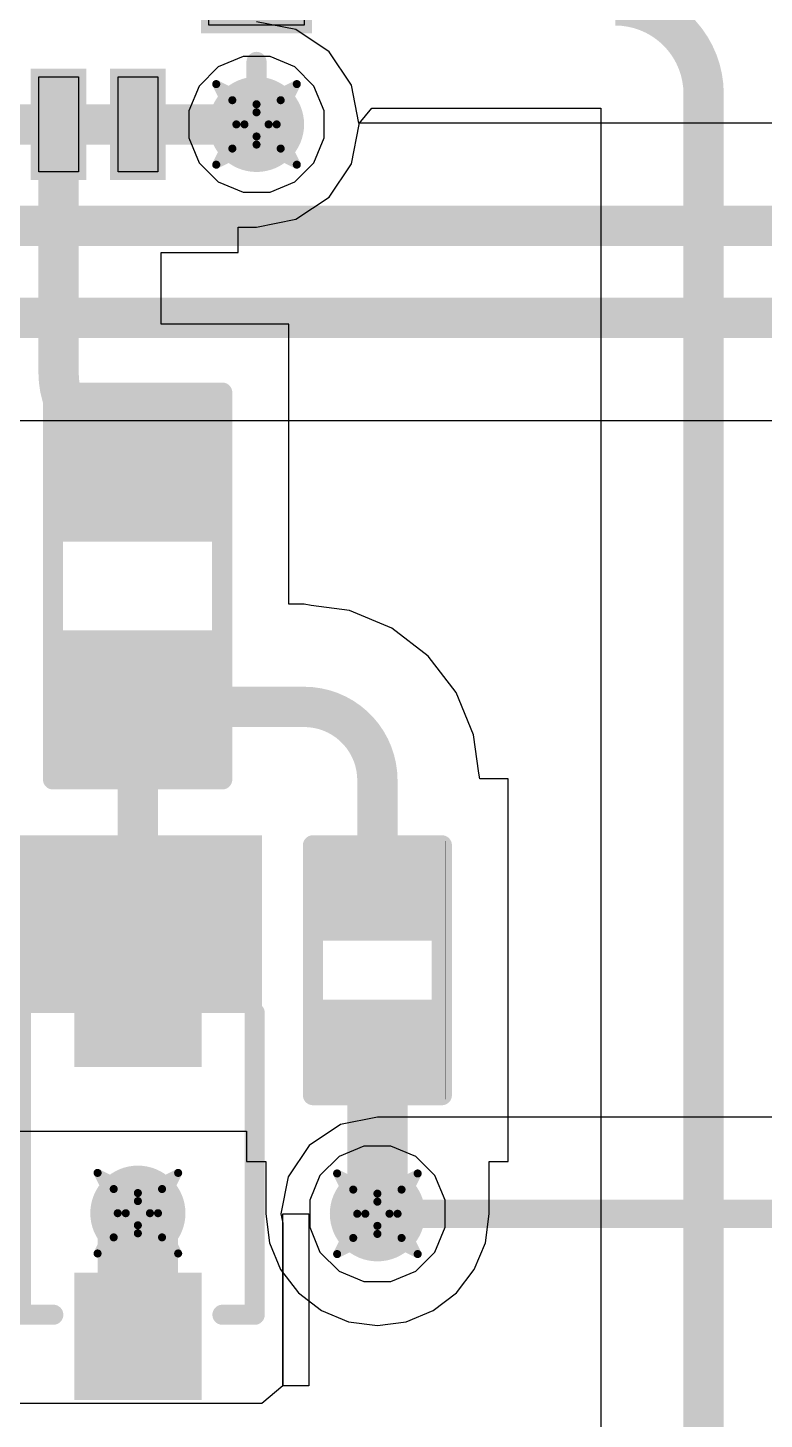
# Model space of a CAD drawing. Header units: inches. Extents: x -2 to 5376, y -4 to 5426.
# Drawn here: x 82.71 to 87.35, y 74.34 to 83.11 of the extents above; entities that cross this region are included whole.
import ezdxf

# ---------------------------------------------------------------- set-up
doc = ezdxf.new("R2010")
doc.units = ezdxf.units.IN
for name, color, linetype in [('Bottom Layer', 5, 'Continuous'), ('Drill Drawing', 1, 'Continuous'), ('Layer 1', 16, 'Continuous'), ('Layer 2', 76, 'Continuous'), ('Top Layer', 1, 'Continuous'), ('Top Overlay', 2, 'Continuous'), ('Top Paste', 8, 'Continuous'), ('Top Solder', 216, 'Continuous'), ('Via Holes', 16, 'Continuous')]:
    doc.layers.add(name, color=color, linetype=linetype)

# ---------------------------------------------------------------- blocks, each defined once
blk = doc.blocks.new('SOD323F_20')
at = {"layer": 'Top Layer'}
for points in [[(-1.35, 0.3), (-0.75, 0.3), (-0.75, -0.3), (-1.35, -0.3)], [(0.75, 0.3), (1.35, 0.3), (1.35, -0.3), (0.75, -0.3)]]:
    blk.add_hatch(color=1, dxfattribs=at).paths.add_polyline_path(points)
at = {"layer": 'Top Overlay'}
for points in [[(0.9884, 0.3836), (2.1082, 0.3836), (2.1082, 0.79), (0.9884, 0.79)], [(1.4223, -0.406), (2.1081, -0.406), (2.1081, 0.4576), (1.4223, 0.4576)], [(0.9884, -0.7829), (2.1082, -0.7829), (2.1082, -0.3765), (0.9884, -0.3765)]]:
    blk.add_hatch(color=2, dxfattribs=at).paths.add_polyline_path(points)
at = {"layer": 'Top Paste'}
for points in [[(-1.35, 0.3), (-0.75, 0.3), (-0.75, -0.3), (-1.35, -0.3)], [(0.75, 0.3), (1.35, 0.3), (1.35, -0.3), (0.75, -0.3)]]:
    blk.add_hatch(color=8, dxfattribs=at).paths.add_polyline_path(points)
at = {"layer": 'Top Solder'}
for points in [[(-1.4516, 0.4016), (-0.6484, 0.4016), (-0.6484, -0.4016), (-1.4516, -0.4016)], [(0.6484, 0.4016), (1.4516, 0.4016), (1.4516, -0.4016), (0.6484, -0.4016)]]:
    blk.add_hatch(color=216, dxfattribs=at).paths.add_polyline_path(points)
at = {"layer": 'Top Overlay', "const_width": 0.127}
for points in [[(-0.9144, 0.7366), (-0.9144, 0.5334)], [(-0.9144, 0.7366), (0.9884, 0.7366)], [(-0.9144, -0.5334), (-0.9144, -0.7366)], [(-0.9144, -0.7366), (0.9884, -0.7366)]]:
    blk.add_lwpolyline(points, dxfattribs=at)
at = {"layer": 'Top Overlay', "const_width": 0.0635}
for points in [[(-0.9461, 0.7366, 1), (-0.8826, 0.7366, 1)], [(-0.9461, 0.7366, 1), (-0.8826, 0.7366, 1)], [(0.9567, 0.7366, 1), (1.0202, 0.7366, 1)], [(-0.9461, 0.5334, 1), (-0.8827, 0.5334, 1)], [(-0.9461, -0.5334, 1), (-0.8827, -0.5334, 1)], [(-0.9461, -0.7366, 1), (-0.8826, -0.7366, 1)], [(-0.9461, -0.7366, 1), (-0.8826, -0.7366, 1)], [(0.9567, -0.7366, 1), (1.0202, -0.7366, 1)]]:
    blk.add_lwpolyline(points, format="xyb", close=True, dxfattribs=at)
blk = doc.blocks.new('VQFN_16_3_3__26')
at = {"layer": 'Top Layer'}
for points in [[(-0.8729, 1.8), (-0.6229, 1.8), (-0.6229, 1.2), (-0.8729, 1.2)], [(-0.373, 1.8), (-0.123, 1.8), (-0.123, 1.2), (-0.373, 1.2)], [(0.1271, 1.8), (0.3771, 1.8), (0.3771, 1.2), (0.1271, 1.2)], [(0.627, 1.8), (0.877, 1.8), (0.877, 1.2), (0.627, 1.2)], [(-1.8, 0.6234), (-1.8, 0.8734), (-1.2, 0.8734), (-1.2, 0.6234)], [(1.8, 0.8734), (1.8, 0.6234), (1.2, 0.6234), (1.2, 0.8734)], [(-0.7501, 0.7499), (0.7499, 0.7499), (0.7499, -0.7501), (-0.7501, -0.7501)], [(-1.8, 0.1235), (-1.8, 0.3735), (-1.2, 0.3735), (-1.2, 0.1235)], [(1.8, 0.3751), (1.8, 0.1251), (1.2, 0.1251), (1.2, 0.3751)], [(-1.8, -0.3766), (-1.8, -0.1266), (-1.2, -0.1266), (-1.2, -0.3766)], [(1.8, -0.1251), (1.8, -0.3751), (1.2, -0.3751), (1.2, -0.1251)], [(-1.8, -0.8765), (-1.8, -0.6265), (-1.2, -0.6265), (-1.2, -0.8765)], [(1.8, -0.6249), (1.8, -0.8749), (1.2, -0.8749), (1.2, -0.6249)], [(-0.6229, -1.8), (-0.8729, -1.8), (-0.8729, -1.2), (-0.6229, -1.2)], [(-0.123, -1.8), (-0.373, -1.8), (-0.373, -1.2), (-0.123, -1.2)], [(0.3771, -1.8), (0.1271, -1.8), (0.1271, -1.2), (0.3771, -1.2)], [(0.877, -1.8), (0.627, -1.8), (0.627, -1.2), (0.877, -1.2)]]:
    blk.add_hatch(color=1, dxfattribs=at).paths.add_polyline_path(points)
at = {"layer": 'Top Solder'}
for points in [[(-0.9237, 1.8508), (-0.5721, 1.8508), (-0.5721, 1.1492), (-0.9237, 1.1492)], [(-0.4238, 1.8508), (-0.0722, 1.8508), (-0.0722, 1.1492), (-0.4238, 1.1492)], [(0.0763, 1.8508), (0.4279, 1.8508), (0.4279, 1.1492), (0.0763, 1.1492)], [(0.5762, 1.8508), (0.9278, 1.8508), (0.9278, 1.1492), (0.5762, 1.1492)], [(-1.8508, 0.5726), (-1.8508, 0.9242), (-1.1492, 0.9242), (-1.1492, 0.5726)], [(1.8508, 0.9242), (1.8508, 0.5726), (1.1492, 0.5726), (1.1492, 0.9242)], [(-0.8009, 0.8007), (0.8007, 0.8007), (0.8007, -0.8009), (-0.8009, -0.8009)], [(-1.8508, 0.0727), (-1.8508, 0.4243), (-1.1492, 0.4243), (-1.1492, 0.0727)], [(1.8508, 0.4259), (1.8508, 0.0743), (1.1492, 0.0743), (1.1492, 0.4259)], [(-1.8508, -0.4274), (-1.8508, -0.0758), (-1.1492, -0.0758), (-1.1492, -0.4274)], [(1.8508, -0.0743), (1.8508, -0.4259), (1.1492, -0.4259), (1.1492, -0.0743)], [(-1.8508, -0.9273), (-1.8508, -0.5757), (-1.1492, -0.5757), (-1.1492, -0.9273)], [(1.8508, -0.5741), (1.8508, -0.9257), (1.1492, -0.9257), (1.1492, -0.5741)], [(-0.5721, -1.8508), (-0.9237, -1.8508), (-0.9237, -1.1492), (-0.5721, -1.1492)], [(-0.0722, -1.8508), (-0.4238, -1.8508), (-0.4238, -1.1492), (-0.0722, -1.1492)], [(0.4279, -1.8508), (0.0763, -1.8508), (0.0763, -1.1492), (0.4279, -1.1492)], [(0.9278, -1.8508), (0.5762, -1.8508), (0.5762, -1.1492), (0.9278, -1.1492)]]:
    blk.add_hatch(color=216, dxfattribs=at).paths.add_polyline_path(points)
at = {"layer": 'Top Overlay', "const_width": 0.127}
for points in [[(-1.4999, 1.4999), (-1.1041, 1.4999)], [(-1.4999, 1.1046), (-1.4999, 1.4999)], [(1.1082, 1.4999), (1.5001, 1.4999)], [(1.5001, 1.1046), (1.5001, 1.4999)], [(-2.0334, 0.6468), (-2.0334, 0.85)], [(-2.0334, 0.85), (-1.9318, 0.7484)], [(-2.0334, 0.6468), (-1.9318, 0.7484)], [(-1.4999, -1.5001), (-1.4999, -1.1076)], [(1.5001, -1.5001), (1.5001, -1.1061)], [(-1.4999, -1.5001), (-1.1041, -1.5001)], [(1.1082, -1.5001), (1.5001, -1.5001)]]:
    blk.add_lwpolyline(points, dxfattribs=at)
at = {"layer": 'Top Overlay', "const_width": 0.0635}
for points in [[(-1.5316, 1.4999, 1), (-1.4681, 1.4999, 1)], [(-1.5316, 1.4999, 1), (-1.4681, 1.4999, 1)], [(-1.1358, 1.4999, 1), (-1.0723, 1.4999, 1)], [(1.0765, 1.4999, 1), (1.14, 1.4999, 1)], [(1.4684, 1.4999, 1), (1.5319, 1.4999, 1)], [(1.4684, 1.4999, 1), (1.5319, 1.4999, 1)], [(-1.5316, 1.1046, 1), (-1.4681, 1.1046, 1)], [(1.4684, 1.1046, 1), (1.5319, 1.1046, 1)], [(-2.0651, 0.85, 1), (-2.0016, 0.85, 1)], [(-2.0651, 0.85, 1), (-2.0016, 0.85, 1)], [(-1.9635, 0.7484, 1), (-1.9, 0.7484, 1)], [(-1.9635, 0.7484, 1), (-1.9, 0.7484, 1)], [(-2.0651, 0.6468, 1), (-2.0016, 0.6468, 1)], [(-2.0651, 0.6468, 1), (-2.0016, 0.6468, 1)], [(-1.5316, -1.1076, 1), (-1.4681, -1.1076, 1)], [(1.4684, -1.1061, 1), (1.5319, -1.1061, 1)], [(-1.5316, -1.5001, 1), (-1.4681, -1.5001, 1)], [(-1.5316, -1.5001, 1), (-1.4681, -1.5001, 1)], [(-1.1358, -1.5001, 1), (-1.0723, -1.5001, 1)], [(1.0765, -1.5001, 1), (1.14, -1.5001, 1)], [(1.4684, -1.5001, 1), (1.5319, -1.5001, 1)], [(1.4684, -1.5001, 1), (1.5319, -1.5001, 1)]]:
    blk.add_lwpolyline(points, format="xyb", close=True, dxfattribs=at)
at = {"layer": 'Top Paste'}
for p, q in [((-0.8729, 1.8), (-0.8729, 1.8)), ((-0.8729, 1.8), (-0.6229, 1.8)), ((-0.8729, 1.2), (-0.8729, 1.8)), ((-0.6229, 1.8), (-0.6229, 1.2)), ((-0.3729, 1.8), (-0.3729, 1.8)), ((-0.3729, 1.8), (-0.1229, 1.8)), ((-0.3729, 1.2), (-0.3729, 1.8)), ((-0.1229, 1.8), (-0.1229, 1.2)), ((0.1271, 1.8), (0.1271, 1.8)), ((0.1271, 1.8), (0.3771, 1.8)), ((0.1271, 1.2), (0.1271, 1.8)), ((0.3771, 1.8), (0.3771, 1.2)), ((0.6271, 1.8), (0.6271, 1.8)), ((0.6271, 1.8), (0.8771, 1.8)), ((0.6271, 1.2), (0.6271, 1.8)), ((0.8771, 1.8), (0.8771, 1.2)), ((-0.6229, 1.2), (-0.8729, 1.2)), ((-0.1229, 1.2), (-0.3729, 1.2)), ((0.3771, 1.2), (0.1271, 1.2)), ((0.8771, 1.2), (0.6271, 1.2)), ((-1.7999, 0.6235), (-1.7999, 0.8735)), ((-1.7999, 0.8735), (-1.1999, 0.8735)), ((-1.1999, 0.8735), (-1.1999, 0.6235)), ((1.2, 0.6235), (1.2, 0.8735)), ((1.2, 0.8735), (1.8, 0.8735)), ((1.8, 0.8735), (1.8, 0.8735)), ((1.8, 0.8735), (1.8, 0.6235)), ((-1.7999, 0.6235), (-1.7999, 0.6235)), ((-1.1999, 0.6235), (-1.7999, 0.6235)), ((1.8, 0.6235), (1.2, 0.6235)), ((-0.6, 0.6), (-0.6, 0.6)), ((-0.6, 0.6), (0.6, 0.6)), ((-0.6, -0.6), (-0.6, 0.6)), ((0.6, 0.6), (0.6, -0.6)), ((-1.8, 0.1235), (-1.8, 0.3735)), ((-1.8, 0.3735), (-1.2, 0.3735)), ((-1.2, 0.3735), (-1.2, 0.1235)), ((1.2, 0.125), (1.2, 0.375)), ((1.2, 0.375), (1.8, 0.375)), ((1.8, 0.375), (1.8, 0.375)), ((1.8, 0.375), (1.8, 0.125)), ((-1.8, 0.1235), (-1.8, 0.1235)), ((-1.2, 0.1235), (-1.8, 0.1235)), ((1.8, 0.125), (1.2, 0.125)), ((-1.7999, -0.3765), (-1.7999, -0.1265)), ((-1.7999, -0.1265), (-1.1999, -0.1265)), ((-1.1999, -0.1265), (-1.1999, -0.3765)), ((1.2, -0.375), (1.2, -0.125)), ((1.2, -0.125), (1.8, -0.125)), ((1.8, -0.125), (1.8, -0.125)), ((1.8, -0.125), (1.8, -0.375)), ((-1.7999, -0.3765), (-1.7999, -0.3765)), ((-1.1999, -0.3765), (-1.7999, -0.3765)), ((1.8, -0.375), (1.2, -0.375)), ((0.6, -0.6), (-0.6, -0.6)), ((-1.7999, -0.8765), (-1.7999, -0.6265)), ((-1.7999, -0.6265), (-1.1999, -0.6265)), ((-1.1999, -0.6265), (-1.1999, -0.8765)), ((1.2, -0.875), (1.2, -0.625)), ((1.2, -0.625), (1.8, -0.625)), ((1.8, -0.625), (1.8, -0.625)), ((1.8, -0.625), (1.8, -0.875)), ((-1.7999, -0.8765), (-1.7999, -0.8765)), ((-1.1999, -0.8765), (-1.7999, -0.8765)), ((1.8, -0.875), (1.2, -0.875)), ((-0.8729, -1.8), (-0.8729, -1.2)), ((-0.8729, -1.2), (-0.6229, -1.2)), ((-0.6229, -1.2), (-0.6229, -1.8)), ((-0.3729, -1.8), (-0.3729, -1.2)), ((-0.3729, -1.2), (-0.1229, -1.2)), ((-0.1229, -1.2), (-0.1229, -1.8)), ((0.1271, -1.8), (0.1271, -1.2)), ((0.1271, -1.2), (0.3771, -1.2)), ((0.3771, -1.2), (0.3771, -1.8)), ((0.6271, -1.8), (0.6271, -1.2)), ((0.6271, -1.2), (0.8771, -1.2)), ((0.8771, -1.2), (0.8771, -1.8)), ((-0.6229, -1.8), (-0.8729, -1.8)), ((-0.6229, -1.8), (-0.6229, -1.8)), ((-0.1229, -1.8), (-0.3729, -1.8)), ((-0.1229, -1.8), (-0.1229, -1.8)), ((0.3771, -1.8), (0.1271, -1.8)), ((0.3771, -1.8), (0.3771, -1.8)), ((0.8771, -1.8), (0.6271, -1.8)), ((0.8771, -1.8), (0.8771, -1.8))]:
    blk.add_line(p, q, dxfattribs=at)
blk = doc.blocks.new('R___0603_69')
at = {"layer": 'Top Layer'}
for points in [[(-0.381, 0.4445), (-0.381, -0.4445), (-1.143, -0.4445), (-1.143, 0.4445)], [(1.143, 0.4445), (1.143, -0.4445), (0.381, -0.4445), (0.381, 0.4445)]]:
    blk.add_hatch(color=1, dxfattribs=at).paths.add_polyline_path(points)
at = {"layer": 'Top Paste'}
for points in [[(-0.381, 0.4445), (-0.381, -0.4445), (-1.143, -0.4445), (-1.143, 0.4445)], [(1.143, 0.4445), (1.143, -0.4445), (0.381, -0.4445), (0.381, 0.4445)]]:
    blk.add_hatch(color=8, dxfattribs=at).paths.add_polyline_path(points)
at = {"layer": 'Top Solder'}
for points in [[(-0.2794, 0.5461), (-0.2794, -0.5461), (-1.2446, -0.5461), (-1.2446, 0.5461)], [(1.2446, 0.5461), (1.2446, -0.5461), (0.2794, -0.5461), (0.2794, 0.5461)]]:
    blk.add_hatch(color=216, dxfattribs=at).paths.add_polyline_path(points)
at = {"layer": 'Top Overlay', "const_width": 0.127}
for points in [[(-1.2192, 0.5334), (1.2192, 0.5334)], [(-1.2192, 0.5334), (-1.2192, -0.5334)], [(1.2192, 0.5334), (1.2192, -0.5334)], [(-1.2192, -0.5334), (1.2192, -0.5334)]]:
    blk.add_lwpolyline(points, dxfattribs=at)
at = {"layer": 'Top Overlay', "const_width": 0.0635}
for points in [[(-1.25095, 0.5334, 1), (-1.18745, 0.5334, 1)], [(-1.25095, 0.5334, 1), (-1.18745, 0.5334, 1)], [(1.18745, 0.5334, 1), (1.25095, 0.5334, 1)], [(1.18745, 0.5334, 1), (1.25095, 0.5334, 1)], [(-1.25095, -0.5334, 1), (-1.18745, -0.5334, 1)], [(-1.25095, -0.5334, 1), (-1.18745, -0.5334, 1)], [(1.18745, -0.5334, 1), (1.25095, -0.5334, 1)], [(1.18745, -0.5334, 1), (1.25095, -0.5334, 1)]]:
    blk.add_lwpolyline(points, format="xyb", close=True, dxfattribs=at)
blk = doc.blocks.new('R___0402_85')
at = {"layer": 'Top Layer'}
for points in [[(-0.6985, -0.3175), (-0.6985, 0.3175), (-0.2413, 0.3175), (-0.2413, -0.3175)], [(0.2413, -0.3175), (0.2413, 0.3175), (0.6985, 0.3175), (0.6985, -0.3175)]]:
    blk.add_hatch(color=1, dxfattribs=at).paths.add_polyline_path(points)
at = {"layer": 'Top Paste'}
for points in [[(-0.6985, -0.3175), (-0.6985, 0.3175), (-0.2413, 0.3175), (-0.2413, -0.3175)], [(0.2413, -0.3175), (0.2413, 0.3175), (0.6985, 0.3175), (0.6985, -0.3175)]]:
    blk.add_hatch(color=8, dxfattribs=at).paths.add_polyline_path(points)
at = {"layer": 'Top Solder'}
for points in [[(-0.7535, -0.3725), (-0.7535, 0.3725), (-0.1863, 0.3725), (-0.1863, -0.3725)], [(0.1863, -0.3725), (0.1863, 0.3725), (0.7535, 0.3725), (0.7535, -0.3725)]]:
    blk.add_hatch(color=216, dxfattribs=at).paths.add_polyline_path(points)
at = {"layer": 'Top Overlay'}
for points, const_width in [([(-0.7874, 0.4064), (-0.7874, -0.4064)], 0.127), ([(-0.7874, 0.4064), (0.7874, 0.4064)], 0.127), ([(0.7874, 0.4064), (0.7874, -0.4064)], 0.127), ([(-0.7874, -0.4064), (0.7874, -0.4064)], 0.127), ([(-0.8128, -0.4318), (0.8128, -0.4318)], 0.00323)]:
    blk.add_lwpolyline(points, dxfattribs=dict(at, const_width=const_width))
for points, const_width in [([(-0.8191, 0.4064, 1), (-0.7556, 0.4064, 1)], 0.0635), ([(-0.8191, 0.4064, 1), (-0.7556, 0.4064, 1)], 0.0635), ([(0.7556, 0.4064, 1), (0.8191, 0.4064, 1)], 0.0635), ([(0.7556, 0.4064, 1), (0.8191, 0.4064, 1)], 0.0635), ([(-0.8191, -0.4064, 1), (-0.7556, -0.4064, 1)], 0.0635), ([(-0.8191, -0.4064, 1), (-0.7556, -0.4064, 1)], 0.0635), ([(0.7556, -0.4064, 1), (0.8191, -0.4064, 1)], 0.0635), ([(0.7556, -0.4064, 1), (0.8191, -0.4064, 1)], 0.0635), ([(-0.8136, -0.4318, 1), (-0.812, -0.4318, 1)], 0.00161), ([(0.812, -0.4318, 1), (0.8136, -0.4318, 1)], 0.00161)]:
    blk.add_lwpolyline(points, format="xyb", close=True, dxfattribs=dict(at, const_width=const_width))

msp = doc.modelspace()

# ---------------------------------------------------------------- hatches: boundary and pattern name
at = {"layer": 'Bottom Layer'}
h = msp.add_hatch(color=5, dxfattribs=at)
edge = h.paths.add_edge_path()
edge.add_arc((84.15, 82.5), 0.3, 0, 360)
h = msp.add_hatch(color=5, dxfattribs=at)
edge = h.paths.add_edge_path()
edge.add_arc((83.4019, 75.6366), 0.3, 0, 360)
h = msp.add_hatch(color=5, dxfattribs=at)
edge = h.paths.add_edge_path()
edge.add_arc((84.9122, 75.633), 0.3, 0, 360)
at = {"layer": 'Layer 1'}
h = msp.add_hatch(color=16, dxfattribs=at)
edge = h.paths.add_edge_path()
edge.add_arc((84.15, 82.5), 0.3, 0, 360)
h = msp.add_hatch(color=16, dxfattribs=at)
edge = h.paths.add_edge_path()
edge.add_arc((83.4019, 75.6366), 0.3, 0, 360)
h = msp.add_hatch(color=16, dxfattribs=at)
edge = h.paths.add_edge_path()
edge.add_arc((84.9122, 75.633), 0.3, 0, 360)
at = {"layer": 'Layer 2'}
h = msp.add_hatch(color=76, dxfattribs=at)
edge = h.paths.add_edge_path()
edge.add_arc((84.15, 82.5), 0.3, 0, 360)
h = msp.add_hatch(color=76, dxfattribs=at)
edge = h.paths.add_edge_path()
edge.add_arc((83.4019, 75.6366), 0.3, 0, 360)
h = msp.add_hatch(color=76, dxfattribs=at)
edge = h.paths.add_edge_path()
edge.add_arc((84.9122, 75.633), 0.3, 0, 360)
at = {"layer": 'Top Layer'}
h = msp.add_hatch(color=1, dxfattribs=at)
edge = h.paths.add_edge_path()
edge.add_arc((84.15, 82.5), 0.3, 0, 360)
h = msp.add_hatch(color=1, dxfattribs=at)
edge = h.paths.add_edge_path()
edge.add_arc((83.4019, 75.6366), 0.3, 0, 360)
h = msp.add_hatch(color=1, dxfattribs=at)
edge = h.paths.add_edge_path()
edge.add_arc((84.9122, 75.633), 0.3, 0, 360)
at = {"layer": 'Via Holes'}
h = msp.add_hatch(color=7, dxfattribs=at)
edge = h.paths.add_edge_path()
edge.add_arc((84.15, 82.5), 0.15, 0, 360)
h = msp.add_hatch(color=7, dxfattribs=at)
edge = h.paths.add_edge_path()
edge.add_arc((83.4019, 75.6366), 0.15, 0, 360)
h = msp.add_hatch(color=7, dxfattribs=at)
edge = h.paths.add_edge_path()
edge.add_arc((84.9122, 75.633), 0.15, 0, 360)

# ---------------------------------------------------------------- linework, layer by layer
at = {"layer": 'Bottom Layer'}
for p, q in [((84.3978, 83.0982), (84.15, 83.1475)), ((84.6078, 82.9578), (84.3978, 83.0982)), ((84.7482, 82.7478), (84.6078, 82.9578)), ((84.7958, 82.5084), (84.7482, 82.7478)), ((89.6776, 82.5084), (84.7958, 82.5084)), ((78.9522, 80.6326), (92.1512, 80.6326)), ((84.8273, 76.06), (84.6703, 75.995)), ((84.9971, 76.06), (84.8273, 76.06)), ((85.1541, 75.995), (84.9971, 76.06)), ((84.6703, 75.995), (84.5502, 75.8749)), ((85.2742, 75.8749), (85.1541, 75.995)), ((84.5502, 75.8749), (84.4852, 75.718)), ((85.3392, 75.718), (85.2742, 75.8749)), ((84.4852, 75.718), (84.4852, 75.5481)), ((85.3392, 75.5481), (85.3392, 75.718)), ((84.4852, 75.5481), (84.5502, 75.3912)), ((85.2742, 75.3912), (85.3392, 75.5481)), ((84.5502, 75.3912), (84.6703, 75.2711)), ((85.1541, 75.2711), (85.2742, 75.3912)), ((84.6703, 75.2711), (84.8273, 75.206)), ((84.9971, 75.206), (85.1541, 75.2711)), ((84.8273, 75.206), (84.9971, 75.206))]:
    msp.add_line(p, q, dxfattribs=at)
at = {"layer": 'Bottom Layer', "const_width": 0.254}
for points in [[(73.6144, 82.5), (84.15, 82.5)], [(77.4239, 81.861), (89.8449, 81.861)], [(78.9101, 81.28), (92.1512, 81.28)]]:
    msp.add_lwpolyline(points, dxfattribs=at)
at = {"layer": 'Bottom Layer', "const_width": 0.127}
msp.add_lwpolyline([(84.0865, 82.5, 1), (84.2135, 82.5, 1)], format="xyb", close=True, dxfattribs=at)
at = {"layer": 'Drill Drawing', "const_width": 0.0508}
for points in [[(83.896, 82.754), (84.15, 82.627)], [(83.896, 82.754), (84.023, 82.5)], [(84.15, 82.627), (84.404, 82.754)], [(84.277, 82.5), (84.404, 82.754)], [(83.9976, 82.6524), (84.15, 82.5762)], [(83.9976, 82.6524), (84.0738, 82.5)], [(84.15, 82.5762), (84.3024, 82.6524)], [(84.2262, 82.5), (84.3024, 82.6524)], [(83.896, 82.246), (84.023, 82.5)], [(83.9976, 82.3476), (84.0738, 82.5)], [(83.9976, 82.3476), (84.15, 82.4238)], [(84.15, 82.4238), (84.3024, 82.3476)], [(84.2262, 82.5), (84.3024, 82.3476)], [(84.277, 82.5), (84.404, 82.246)], [(83.896, 82.246), (84.15, 82.373)], [(84.15, 82.373), (84.404, 82.246)], [(83.1479, 75.8906), (83.4019, 75.7636)], [(83.1479, 75.8906), (83.2749, 75.6366)], [(83.4019, 75.7636), (83.6559, 75.8906)], [(83.5289, 75.6366), (83.6559, 75.8906)], [(84.6582, 75.887), (84.9122, 75.76)], [(84.6582, 75.887), (84.7852, 75.633)], [(84.9122, 75.76), (85.1662, 75.887)], [(85.0392, 75.633), (85.1662, 75.887)], [(83.2495, 75.789), (83.4019, 75.7128)], [(83.2495, 75.789), (83.3257, 75.6366)], [(83.4019, 75.7128), (83.5543, 75.789)], [(83.4781, 75.6366), (83.5543, 75.789)], [(84.7598, 75.7854), (84.9122, 75.7092)], [(84.7598, 75.7854), (84.836, 75.633)], [(84.9122, 75.7092), (85.0646, 75.7854)], [(84.9884, 75.633), (85.0646, 75.7854)], [(83.1479, 75.3826), (83.2749, 75.6366)], [(83.2495, 75.4842), (83.3257, 75.6366)], [(83.4781, 75.6366), (83.5543, 75.4842)], [(83.5289, 75.6366), (83.6559, 75.3826)], [(84.6582, 75.379), (84.7852, 75.633)], [(84.7598, 75.4806), (84.836, 75.633)], [(84.9884, 75.633), (85.0646, 75.4806)], [(85.0392, 75.633), (85.1662, 75.379)], [(83.1479, 75.3826), (83.4019, 75.5096)], [(83.2495, 75.4842), (83.4019, 75.5604)], [(83.4019, 75.5604), (83.5543, 75.4842)], [(83.4019, 75.5096), (83.6559, 75.3826)], [(84.6582, 75.379), (84.9122, 75.506)], [(84.7598, 75.4806), (84.9122, 75.5568)], [(84.9122, 75.5568), (85.0646, 75.4806)], [(84.9122, 75.506), (85.1662, 75.379)]]:
    msp.add_lwpolyline(points, dxfattribs=at)
at = {"layer": 'Drill Drawing', "const_width": 0.0254}
for points in [[(83.8833, 82.754, 1), (83.9087, 82.754, 1)], [(83.8833, 82.754, 1), (83.9087, 82.754, 1)], [(84.3913, 82.754, 1), (84.4167, 82.754, 1)], [(84.3913, 82.754, 1), (84.4167, 82.754, 1)], [(83.9849, 82.6524, 1), (84.0103, 82.6524, 1)], [(83.9849, 82.6524, 1), (84.0103, 82.6524, 1)], [(84.1373, 82.627, 1), (84.1627, 82.627, 1)], [(84.1373, 82.627, 1), (84.1627, 82.627, 1)], [(84.2897, 82.6524, 1), (84.3151, 82.6524, 1)], [(84.2897, 82.6524, 1), (84.3151, 82.6524, 1)], [(84.1373, 82.5762, 1), (84.1627, 82.5762, 1)], [(84.1373, 82.5762, 1), (84.1627, 82.5762, 1)], [(84.0103, 82.5, 1), (84.0357, 82.5, 1)], [(84.0103, 82.5, 1), (84.0357, 82.5, 1)], [(84.0611, 82.5, 1), (84.0865, 82.5, 1)], [(84.0611, 82.5, 1), (84.0865, 82.5, 1)], [(84.1373, 82.4238, 1), (84.1627, 82.4238, 1)], [(84.1373, 82.4238, 1), (84.1627, 82.4238, 1)], [(84.2135, 82.5, 1), (84.2389, 82.5, 1)], [(84.2135, 82.5, 1), (84.2389, 82.5, 1)], [(84.2643, 82.5, 1), (84.2897, 82.5, 1)], [(84.2643, 82.5, 1), (84.2897, 82.5, 1)], [(83.9849, 82.3476, 1), (84.0103, 82.3476, 1)], [(83.9849, 82.3476, 1), (84.0103, 82.3476, 1)], [(84.1373, 82.373, 1), (84.1627, 82.373, 1)], [(84.1373, 82.373, 1), (84.1627, 82.373, 1)], [(84.2897, 82.3476, 1), (84.3151, 82.3476, 1)], [(84.2897, 82.3476, 1), (84.3151, 82.3476, 1)], [(83.8833, 82.246, 1), (83.9087, 82.246, 1)], [(83.8833, 82.246, 1), (83.9087, 82.246, 1)], [(84.3913, 82.246, 1), (84.4167, 82.246, 1)], [(84.3913, 82.246, 1), (84.4167, 82.246, 1)], [(83.1352, 75.8906, 1), (83.1606, 75.8906, 1)], [(83.1352, 75.8906, 1), (83.1606, 75.8906, 1)], [(83.6432, 75.8906, 1), (83.6686, 75.8906, 1)], [(83.6432, 75.8906, 1), (83.6686, 75.8906, 1)], [(84.6455, 75.887, 1), (84.6709, 75.887, 1)], [(84.6455, 75.887, 1), (84.6709, 75.887, 1)], [(85.1535, 75.887, 1), (85.1789, 75.887, 1)], [(85.1535, 75.887, 1), (85.1789, 75.887, 1)], [(83.2368, 75.789, 1), (83.2622, 75.789, 1)], [(83.2368, 75.789, 1), (83.2622, 75.789, 1)], [(83.3892, 75.7636, 1), (83.4146, 75.7636, 1)], [(83.3892, 75.7636, 1), (83.4146, 75.7636, 1)], [(83.5416, 75.789, 1), (83.567, 75.789, 1)], [(83.5416, 75.789, 1), (83.567, 75.789, 1)], [(84.7471, 75.7854, 1), (84.7725, 75.7854, 1)], [(84.7471, 75.7854, 1), (84.7725, 75.7854, 1)], [(84.8995, 75.76, 1), (84.9249, 75.76, 1)], [(84.8995, 75.76, 1), (84.9249, 75.76, 1)], [(85.0519, 75.7854, 1), (85.0773, 75.7854, 1)], [(85.0519, 75.7854, 1), (85.0773, 75.7854, 1)], [(83.3892, 75.7128, 1), (83.4146, 75.7128, 1)], [(83.3892, 75.7128, 1), (83.4146, 75.7128, 1)], [(84.8995, 75.7092, 1), (84.9249, 75.7092, 1)], [(84.8995, 75.7092, 1), (84.9249, 75.7092, 1)], [(83.2622, 75.6366, 1), (83.2876, 75.6366, 1)], [(83.2622, 75.6366, 1), (83.2876, 75.6366, 1)], [(83.313, 75.6366, 1), (83.3384, 75.6366, 1)], [(83.313, 75.6366, 1), (83.3384, 75.6366, 1)], [(83.4654, 75.6366, 1), (83.4908, 75.6366, 1)], [(83.4654, 75.6366, 1), (83.4908, 75.6366, 1)], [(83.5162, 75.6366, 1), (83.5416, 75.6366, 1)], [(83.5162, 75.6366, 1), (83.5416, 75.6366, 1)], [(84.7725, 75.633, 1), (84.7979, 75.633, 1)], [(84.7725, 75.633, 1), (84.7979, 75.633, 1)], [(84.8233, 75.633, 1), (84.8487, 75.633, 1)], [(84.8233, 75.633, 1), (84.8487, 75.633, 1)], [(84.9757, 75.633, 1), (85.0011, 75.633, 1)], [(84.9757, 75.633, 1), (85.0011, 75.633, 1)], [(85.0265, 75.633, 1), (85.0519, 75.633, 1)], [(85.0265, 75.633, 1), (85.0519, 75.633, 1)], [(83.3892, 75.5604, 1), (83.4146, 75.5604, 1)], [(83.3892, 75.5604, 1), (83.4146, 75.5604, 1)], [(83.3892, 75.5096, 1), (83.4146, 75.5096, 1)], [(83.3892, 75.5096, 1), (83.4146, 75.5096, 1)], [(84.8995, 75.5568, 1), (84.9249, 75.5568, 1)], [(84.8995, 75.5568, 1), (84.9249, 75.5568, 1)], [(84.8995, 75.506, 1), (84.9249, 75.506, 1)], [(84.8995, 75.506, 1), (84.9249, 75.506, 1)], [(83.2368, 75.4842, 1), (83.2622, 75.4842, 1)], [(83.2368, 75.4842, 1), (83.2622, 75.4842, 1)], [(83.5416, 75.4842, 1), (83.567, 75.4842, 1)], [(83.5416, 75.4842, 1), (83.567, 75.4842, 1)], [(84.7471, 75.4806, 1), (84.7725, 75.4806, 1)], [(84.7471, 75.4806, 1), (84.7725, 75.4806, 1)], [(85.0519, 75.4806, 1), (85.0773, 75.4806, 1)], [(85.0519, 75.4806, 1), (85.0773, 75.4806, 1)], [(83.1352, 75.3826, 1), (83.1606, 75.3826, 1)], [(83.1352, 75.3826, 1), (83.1606, 75.3826, 1)], [(83.6432, 75.3826, 1), (83.6686, 75.3826, 1)], [(83.6432, 75.3826, 1), (83.6686, 75.3826, 1)], [(84.6455, 75.379, 1), (84.6709, 75.379, 1)], [(84.6455, 75.379, 1), (84.6709, 75.379, 1)], [(85.1535, 75.379, 1), (85.1789, 75.379, 1)], [(85.1535, 75.379, 1), (85.1789, 75.379, 1)]]:
    msp.add_lwpolyline(points, format="xyb", close=True, dxfattribs=at)
at = {"layer": 'Layer 1'}
for p, q in [((84.0651, 82.927), (83.9082, 82.862)), ((84.235, 82.927), (84.0651, 82.927)), ((84.3919, 82.862), (84.235, 82.927)), ((83.9082, 82.862), (83.788, 82.7419)), ((84.512, 82.7419), (84.3919, 82.862)), ((83.788, 82.7419), (83.723, 82.585)), ((84.577, 82.585), (84.512, 82.7419)), ((83.723, 82.585), (83.723, 82.4151)), ((84.577, 82.4151), (84.577, 82.585)), ((83.723, 82.4151), (83.788, 82.2582)), ((84.512, 82.2582), (84.577, 82.4151)), ((83.788, 82.2582), (83.9082, 82.138)), ((84.3919, 82.138), (84.512, 82.2582)), ((83.9082, 82.138), (84.0651, 82.073)), ((84.235, 82.073), (84.3919, 82.138)), ((84.0651, 82.073), (84.235, 82.073)), ((84.8273, 76.06), (84.6703, 75.995)), ((84.9971, 76.06), (84.8273, 76.06)), ((85.1541, 75.995), (84.9971, 76.06)), ((84.6703, 75.995), (84.5502, 75.8749)), ((85.2742, 75.8749), (85.1541, 75.995)), ((84.5502, 75.8749), (84.4852, 75.718)), ((85.3392, 75.718), (85.2742, 75.8749)), ((84.4852, 75.718), (84.4852, 75.5481)), ((85.3392, 75.5481), (85.3392, 75.718)), ((84.4852, 75.5481), (84.5502, 75.3912)), ((85.2742, 75.3912), (85.3392, 75.5481)), ((84.5502, 75.3912), (84.6703, 75.2711)), ((85.1541, 75.2711), (85.2742, 75.3912)), ((84.6703, 75.2711), (84.8273, 75.206)), ((84.9971, 75.206), (85.1541, 75.2711)), ((84.8273, 75.206), (84.9971, 75.206))]:
    msp.add_line(p, q, dxfattribs=at)
at = {"layer": 'Layer 2'}
for p, q in [((84.0651, 82.927), (83.9082, 82.862)), ((84.235, 82.927), (84.0651, 82.927)), ((84.3919, 82.862), (84.235, 82.927)), ((83.9082, 82.862), (83.788, 82.7419)), ((84.512, 82.7419), (84.3919, 82.862)), ((83.788, 82.7419), (83.723, 82.585)), ((84.577, 82.585), (84.512, 82.7419)), ((83.723, 82.585), (83.723, 82.4151)), ((84.577, 82.4151), (84.577, 82.585)), ((83.723, 82.4151), (83.788, 82.2582)), ((84.512, 82.2582), (84.577, 82.4151)), ((83.788, 82.2582), (83.9082, 82.138)), ((84.3919, 82.138), (84.512, 82.2582)), ((83.9082, 82.138), (84.0651, 82.073)), ((84.235, 82.073), (84.3919, 82.138)), ((84.0651, 82.073), (84.235, 82.073)), ((84.9122, 76.2416), (84.6793, 76.1953)), ((133.0517, 76.2416), (84.9122, 76.2416)), ((84.6793, 76.1953), (84.4819, 76.0634)), ((84.4819, 76.0634), (84.3499, 75.8659)), ((84.3499, 75.8659), (84.3036, 75.633)), ((84.3036, 75.633), (84.3153, 75.5742)), ((84.3153, 74.549), (84.3153, 75.633)), ((84.3153, 75.633), (84.4804, 75.633)), ((84.4804, 75.633), (84.4804, 74.549)), ((84.3153, 75.5742), (84.3153, 75.2355)), ((84.3153, 75.2355), (84.3153, 75.2355)), ((84.3153, 75.2355), (84.3153, 75.2355)), ((84.3153, 75.2355), (84.3153, 74.549)), ((84.3153, 74.549), (84.1837, 74.4375)), ((84.4804, 74.549), (84.3153, 74.549)), ((84.1837, 74.4375), (64.5897, 74.4375))]:
    msp.add_line(p, q, dxfattribs=at)
at = {"layer": 'Layer 2', "const_width": 0.1778}
msp.add_lwpolyline([(84.9122, 75.633), (133.0517, 75.633)], dxfattribs=at)
at = {"layer": 'Layer 2', "const_width": 0.0889}
msp.add_lwpolyline([(84.8677, 75.633, 1), (84.9566, 75.633, 1)], format="xyb", close=True, dxfattribs=at)
at = {"layer": 'Top Layer'}
for p, q in [((84.7966, 82.5046), (84.8772, 82.6028)), ((84.8772, 82.6028), (86.3216, 82.6028)), ((86.3216, 82.6028), (86.3216, 73.5239)), ((84.7482, 82.2524), (84.7975, 82.5001)), ((84.7975, 82.5001), (84.7966, 82.5046)), ((84.6078, 82.0423), (84.7482, 82.2524)), ((84.3978, 81.902), (84.6078, 82.0423)), ((84.0348, 81.6921), (84.0348, 81.8527)), ((84.0348, 81.8527), (84.15, 81.8527)), ((84.15, 81.8527), (84.3978, 81.902)), ((83.5494, 81.2412), (83.5494, 81.6921)), ((83.5494, 81.6921), (84.0348, 81.6921)), ((84.3528, 81.2412), (83.5494, 81.2412)), ((84.3528, 79.4756), (84.3528, 81.2412)), ((84.4499, 79.4756), (84.3528, 79.4756)), ((84.4941, 79.4668), (84.4499, 79.4756)), ((84.7363, 79.4349), (84.4941, 79.4668)), ((85.0033, 79.3244), (84.7363, 79.4349)), ((85.2325, 79.1485), (85.0033, 79.3244)), ((85.4084, 78.9192), (85.2325, 79.1485)), ((85.519, 78.6523), (85.4084, 78.9192)), ((85.5508, 78.41), (85.519, 78.6523)), ((85.5579, 78.3746), (85.5508, 78.41)), ((85.7377, 78.3746), (85.5579, 78.3746)), ((85.7377, 76.9014), (85.7377, 78.3746)), ((85.7377, 75.9616), (85.7377, 76.9014)), ((82.5939, 76.1528), (84.0867, 76.1528)), ((84.0867, 76.1528), (84.0867, 75.9616)), ((84.0867, 75.9616), (84.2077, 75.9616)), ((84.2077, 75.9616), (84.2077, 75.633)), ((85.6167, 75.633), (85.6167, 75.9616)), ((85.6167, 75.9616), (85.7377, 75.9616)), ((84.2077, 75.633), (84.2317, 75.4507)), ((85.5927, 75.4507), (85.6167, 75.633)), ((84.2317, 75.4507), (84.3021, 75.2808)), ((85.5223, 75.2808), (85.5927, 75.4507)), ((84.3021, 75.2808), (84.414, 75.1349)), ((85.4104, 75.1349), (85.5223, 75.2808)), ((84.414, 75.1349), (84.5599, 75.0229)), ((85.2645, 75.0229), (85.4104, 75.1349)), ((84.5599, 75.0229), (84.7299, 74.9525)), ((85.0945, 74.9525), (85.2645, 75.0229)), ((84.7299, 74.9525), (84.9122, 74.9285)), ((84.9122, 74.9285), (85.0945, 74.9525))]:
    msp.add_line(p, q, dxfattribs=at)
at = {"layer": 'Top Layer', "const_width": 0.254}
for points in [[(86.4117, 83.2502, -0.414214), (86.969, 82.6929)], [(83.0828, 80.5481, -0.223647), (82.902, 80.9323)], [(84.4499, 78.8282, -0.414214), (84.9122, 78.3659)]]:
    msp.add_lwpolyline(points, format="xyb", dxfattribs=at)
at = {"layer": 'Top Layer'}
for points, const_width in [([(86.969, 52.7251), (86.969, 82.6929)], 0.254), ([(82.902, 80.9323), (82.902, 82.5001)], 0.254), ([(83.414, 82.5001), (84.15, 82.5001)], 0.254), ([(83.0828, 80.5481), (83.4003, 80.3522)], 0.254), ([(83.4003, 78.8282), (83.4019, 78.8282)], 0.254), ([(83.4019, 78.8282), (84.4499, 78.8282)], 0.254), ([(83.4019, 76.9608), (83.4019, 78.8282)], 0.254), ([(84.9122, 77.638), (84.9122, 78.3659)], 0.254), ([(84.9122, 75.633), (84.9122, 76.6982)], 0.381), ([(83.4019, 74.8608), (83.4019, 75.6366)], 0.508)]:
    msp.add_lwpolyline(points, dxfattribs=dict(at, const_width=const_width))
for points, const_width in [([(86.9055, 82.6929, 1), (87.0325, 82.6929, 1)], 0.127), ([(86.9055, 82.6929, 1), (87.0325, 82.6929, 1)], 0.127), ([(82.8385, 82.5001, 1), (82.9655, 82.5001, 1)], 0.127), ([(83.3505, 82.5001, 1), (83.4775, 82.5001, 1)], 0.127), ([(84.0865, 82.5001, 1), (84.2135, 82.5001, 1)], 0.127), ([(82.8385, 80.9323, 1), (82.9655, 80.9323, 1)], 0.127), ([(82.8385, 80.9323, 1), (82.9655, 80.9323, 1)], 0.127), ([(83.0193, 80.5481, 1), (83.1463, 80.5481, 1)], 0.127), ([(83.0193, 80.5481, 1), (83.1463, 80.5481, 1)], 0.127), ([(83.3368, 80.3522, 1), (83.4638, 80.3522, 1)], 0.127), ([(83.3368, 78.8282, 1), (83.4638, 78.8282, 1)], 0.127), ([(83.3384, 78.8282, 1), (83.4654, 78.8282, 1)], 0.127), ([(83.3384, 78.8282, 1), (83.4654, 78.8282, 1)], 0.127), ([(83.3384, 78.8282, 1), (83.4654, 78.8282, 1)], 0.127), ([(84.3864, 78.8282, 1), (84.5134, 78.8282, 1)], 0.127), ([(84.3864, 78.8282, 1), (84.5134, 78.8282, 1)], 0.127), ([(84.8487, 78.3659, 1), (84.9757, 78.3659, 1)], 0.127), ([(84.8487, 78.3659, 1), (84.9757, 78.3659, 1)], 0.127), ([(84.8487, 77.638, 1), (84.9757, 77.638, 1)], 0.127), ([(83.3384, 76.9608, 1), (83.4654, 76.9608, 1)], 0.127), ([(84.8169, 76.6982, 1), (85.0074, 76.6982, 1)], 0.1905), ([(83.2749, 75.6366, 1), (83.5289, 75.6366, 1)], 0.254), ([(84.8169, 75.633, 1), (85.0074, 75.633, 1)], 0.1905), ([(83.2749, 74.8608, 1), (83.5289, 74.8608, 1)], 0.254)]:
    msp.add_lwpolyline(points, format="xyb", close=True, dxfattribs=dict(at, const_width=const_width))

# ---------------------------------------------------------------- block references
msp.add_blockref('VQFN_16_3_3__26', (82.6499, 84.0001))
at = {"rotation": 90}
for name, p in [('R___0603_69', (83.4003, 79.5902)), ('SOD323F_20', (83.4019, 75.9108)), ('R___0402_85', (84.9122, 77.1681))]:
    msp.add_blockref(name, p, dxfattribs=at)

doc.saveas('drawing.dxf')
